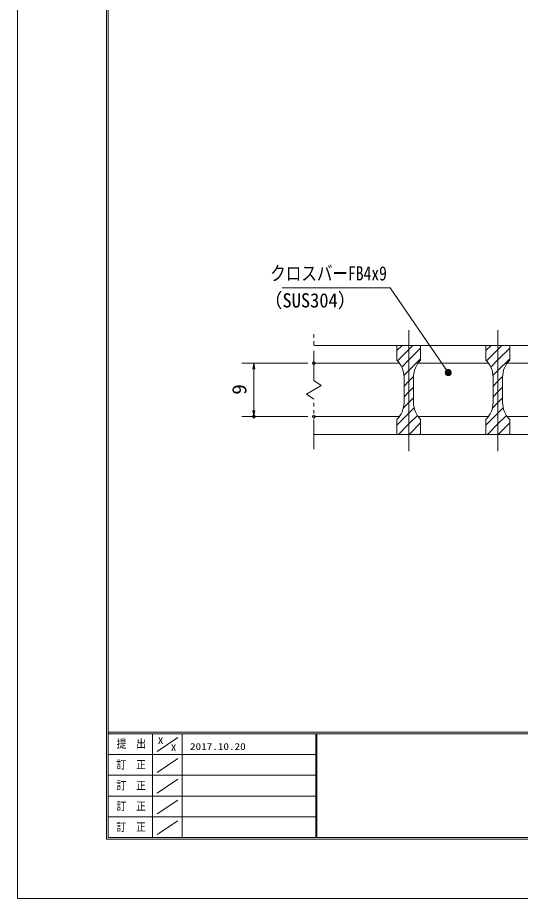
# Model space of a CAD drawing. Units: millimetres, scale not verified. Extents: x -1050 to 1050, y -742 to 742.
# Drawn here: x -1050 to -626, y -742 to 0 of the extents above; entities that cross this region are included whole.
import ezdxf
from ezdxf.enums import TextEntityAlignment as Align

# ---------------------------------------------------------------- set-up
doc = ezdxf.new("R2010")
doc.units = ezdxf.units.MM
doc.header["$LTSCALE"] = 5
doc.header["$PDMODE"] = 32
doc.header["$PDSIZE"] = 2.5
doc.linetypes.add('CHAIN1', pattern=[8, 5, -1, 1, -1])
doc.linetypes.add('DOUBLE_CHAIN1', pattern=[8.8, 5, -1, 0.6, -0.6, 0.6, -1])
for name, color, linetype, lineweight in [('0-0_7-図\u3000枠', 4, 'Continuous', 9), ('0-3_寸法注釈', 2, 'Continuous', 9), ('0-4_0', 2, 'Continuous', 9), ('0-5_DEFPOINTS', 134, 'Continuous', 9), ('0-7_蓋', 5, 'Continuous', 9), ('0-8_中心線', 6, 'CHAIN1', 9), ('0-9_想像線', 134, 'DOUBLE_CHAIN1', 9), ('0-A_ハッチング', 4, 'Continuous', 9)]:
    doc.layers.add(name, color=color, linetype=linetype, lineweight=lineweight)
doc.styles.add('ＭＳ ゴシック', font='')
doc.styles.get('ＭＳ ゴシック').set_extended_font_data('MS Gothic')

# ---------------------------------------------------------------- blocks, each defined once
blk = doc.blocks.new('_OPEN')
at = {"layer": '0-4_0'}
blk.add_line((0, 0), (-5, 0), dxfattribs=at)
blk.add_lwpolyline([(-5, 0.833), (0, 0), (-5, -0.833)], dxfattribs=at)
blk = doc.blocks.new('_Dot')
at = {"layer": '0-4_0'}
for p, q in [((-2.5, 0), (-5, 0)), ((2.445, 0.5), (-2.445, 0.5)), ((1.997, 1.5), (-1.997, 1.5)), ((2.289, -0.995), (-2.289, -0.995)), ((1.499, -1.995), (-1.499, -1.995))]:
    blk.add_line(p, q, dxfattribs=at)
for points in [[(2.5, 0), (2.48, 0.313), (2.421, 0.622), (2.324, 0.92), (2.191, 1.204), (2.023, 1.469), (1.822, 1.711), (1.594, 1.926), (1.34, 2.111), (1.064, 2.262), (0.773, 2.378), (0.468, 2.456), (0.157, 2.495), (-0.157, 2.495), (-0.468, 2.456), (-0.773, 2.378), (-1.064, 2.262), (-1.34, 2.111), (-1.594, 1.926), (-1.822, 1.711), (-2.023, 1.469), (-2.191, 1.204), (-2.324, 0.92), (-2.421, 0.622), (-2.48, 0.313), (-2.5, 0), (0, 0)], [(-2.5, 0), (-2.48, -0.313), (-2.421, -0.622), (-2.324, -0.92), (-2.191, -1.204), (-2.023, -1.469), (-1.822, -1.711), (-1.594, -1.926), (-1.34, -2.111), (-1.064, -2.262), (-0.773, -2.378), (-0.468, -2.456), (-0.157, -2.495), (0.157, -2.495), (0.468, -2.456), (0.773, -2.378), (1.064, -2.262), (1.34, -2.111), (1.594, -1.926), (1.822, -1.711), (2.023, -1.469), (2.191, -1.204), (2.324, -0.92), (2.421, -0.622), (2.48, -0.313), (2.5, 0), (0, 0)]]:
    blk.add_lwpolyline(points, close=True, dxfattribs=at)

msp = doc.modelspace()

# ---------------------------------------------------------------- linework, layer by layer
at = {"layer": '0-0_7-図\u3000枠'}
for p, q in [((-975, -692.5), (-975, 692.5)), ((-973.75, -691.25), (-973.75, 691.25)), ((998.75, -602.5), (-973.75, -602.5)), ((998.75, -603.75), (-973.75, -603.75)), ((-936.25, -691.192), (-936.25, -603.75)), ((-932.5, -618.606), (-915, -606.924)), ((-911.25, -603.75), (-911.25, -691.192)), ((-798.75, -603.75), (-798.75, -691.192)), ((-798, -603.75), (-798, -691.192)), ((-798.75, -621.25), (-973.75, -621.25)), ((-932.5, -636.247), (-915, -624.565)), ((-798.75, -638.75), (-973.75, -638.75)), ((-932.5, -653.747), (-915, -642.065)), ((-798.75, -656.25), (-973.75, -656.25)), ((-932.5, -671.247), (-915, -659.565)), ((-798.75, -673.75), (-973.75, -673.75)), ((-932.5, -688.747), (-915, -677.065)), ((1000, -692.5), (-975, -692.5)), ((998.75, -691.25), (-973.75, -691.25))]:
    msp.add_line(p, q, dxfattribs=at)
at = {"layer": '0-3_寸法注釈'}
for p, q in [((-805.45, -291.308), (-860.989, -291.308)), ((-850.989, -296.308), (-850.989, -331.308)), ((-805.45, -336.308), (-860.989, -336.308))]:
    msp.add_line(p, q, dxfattribs=at)
msp.add_lwpolyline([(-827.188, -227.884), (-736.015, -227.884), (-687.754, -298.417)], dxfattribs=at)
at = {"layer": '0-5_DEFPOINTS'}
msp.add_lwpolyline([(-1050, -742.5), (-1050, 742.5), (1050, 742.5), (1050, -742.5)], close=True, dxfattribs=at)
for p in [(-800.45, -291.308), (-850.989, -336.308), (-800.45, -336.308)]:
    msp.add_point(p, dxfattribs=at)
at = {"layer": '0-7_蓋'}
for p, q in [((-800.45, -276.308), (-190.45, -276.308)), ((-710.45, -276.308), (-730.45, -276.308)), ((-730.45, -288.808), (-730.45, -276.308)), ((-710.45, -288.808), (-710.45, -276.308)), ((-635.45, -276.308), (-655.45, -276.308)), ((-655.45, -288.808), (-655.45, -276.308)), ((-635.45, -288.808), (-635.45, -276.308)), ((-800.45, -291.308), (-728.289, -291.308)), ((-712.611, -291.308), (-653.289, -291.308)), ((-637.611, -291.308), (-578.289, -291.308)), ((-724.45, -303.091), (-724.45, -324.525)), ((-716.45, -303.091), (-716.45, -324.525)), ((-649.45, -303.091), (-649.45, -324.525)), ((-641.45, -303.091), (-641.45, -324.525)), ((-800.45, -336.308), (-728.289, -336.308)), ((-730.45, -338.808), (-730.45, -351.308)), ((-712.611, -336.308), (-653.289, -336.308)), ((-710.45, -338.808), (-710.45, -351.308)), ((-655.45, -338.808), (-655.45, -351.308)), ((-637.611, -336.308), (-578.289, -336.308)), ((-635.45, -338.808), (-635.45, -351.308)), ((-800.45, -351.308), (-190.45, -351.308)), ((-730.45, -351.308), (-710.45, -351.308)), ((-655.45, -351.308), (-635.45, -351.308))]:
    msp.add_line(p, q, dxfattribs=at)
for centre, start, end in [((-744.45, -303.091), 0, 45.573), ((-696.45, -303.091), 134.427, 180), ((-669.45, -303.091), 0, 45.573), ((-621.45, -303.091), 134.427, 180), ((-744.45, -324.525), 314.427, 0), ((-696.45, -324.525), 180, 225.573), ((-669.45, -324.525), 314.427, 0), ((-621.45, -324.525), 180, 225.573)]:
    msp.add_arc(centre, 20, start, end, dxfattribs=at)
at = {"layer": '0-8_中心線'}
for p, q in [((-720.45, -365.535), (-720.45, -263.606)), ((-645.45, -365.535), (-645.45, -263.606))]:
    msp.add_line(p, q, dxfattribs=at)
at = {"layer": '0-9_想像線'}
for p, q in [((-800.45, -305.859), (-800.45, -263.808)), ((-800.45, -305.859), (-794.157, -310.072)), ((-794.157, -310.072), (-800.45, -313.808)), ((-806.743, -317.545), (-800.45, -313.808)), ((-800.45, -321.757), (-806.743, -317.545)), ((-800.45, -363.808), (-800.45, -321.757))]:
    msp.add_line(p, q, dxfattribs=at)
at = {"layer": '0-A_ハッチング'}
for p, q in [((-730.45, -276.308), (-730.45, -288.808)), ((-730.45, -280.665), (-726.093, -276.308)), ((-655.45, -276.308), (-655.45, -288.808)), ((-655.45, -280.665), (-651.093, -276.308)), ((-724.45, -303.091), (-724.45, -324.525)), ((-716.45, -324.525), (-716.45, -303.091)), ((-649.45, -303.091), (-649.45, -324.525)), ((-641.45, -324.525), (-641.45, -303.091)), ((-720.271, -351.308), (-710.45, -341.488)), ((-645.271, -351.308), (-635.45, -341.488)), ((-711.29, -351.308), (-710.45, -350.468)), ((-636.29, -351.308), (-635.45, -350.468))]:
    msp.add_line(p, q, dxfattribs=at)
for points in [[(-730.45, -338.808), (-730.45, -351.308), (-720.45, -351.308), (-720.45, -276.308), (-730.45, -276.308)], [(-730.061, -289.256), (-720.45, -279.646), (-717.113, -276.308)], [(-726.402, -294.578), (-720.45, -288.626), (-710.45, -278.626)], [(-720.45, -276.308), (-720.45, -351.308), (-710.45, -351.308), (-710.45, -338.808)], [(-710.45, -288.808), (-710.45, -276.308), (-720.45, -276.308)], [(-655.45, -338.808), (-655.45, -351.308), (-645.45, -351.308), (-645.45, -276.308), (-655.45, -276.308)], [(-655.061, -289.256), (-645.45, -279.646), (-642.113, -276.308)], [(-651.402, -294.578), (-645.45, -288.626), (-635.45, -278.626)], [(-645.45, -276.308), (-645.45, -351.308), (-635.45, -351.308), (-635.45, -338.808)], [(-635.45, -288.808), (-635.45, -276.308), (-645.45, -276.308)], [(-724.56, -301.716), (-720.45, -297.606), (-710.45, -287.606)], [(-649.56, -301.716), (-645.45, -297.606), (-635.45, -287.606)], [(-724.45, -310.586), (-720.45, -306.586), (-716.406, -302.543)], [(-649.45, -310.586), (-645.45, -306.586), (-641.406, -302.543)], [(-724.45, -319.567), (-720.45, -315.567), (-716.45, -311.567)], [(-649.45, -319.567), (-645.45, -315.567), (-641.45, -311.567)], [(-725.058, -329.155), (-720.45, -324.547), (-716.45, -320.547)], [(-650.058, -329.155), (-645.45, -324.547), (-641.45, -320.547)], [(-730.45, -343.527), (-720.45, -333.527), (-715.888, -328.965)], [(-655.45, -343.527), (-645.45, -333.527), (-640.888, -328.965)], [(-729.251, -351.308), (-720.45, -342.507), (-713.233, -335.29)], [(-654.251, -351.308), (-645.45, -342.507), (-638.233, -335.29)]]:
    msp.add_lwpolyline(points, dxfattribs=at)
for centre, start, end in [((-744.45, -303.091), 0, 45.573), ((-696.45, -303.091), 134.427, 180), ((-669.45, -303.091), 0, 45.573), ((-621.45, -303.091), 134.427, 180), ((-744.45, -324.525), 314.427, 0), ((-696.45, -324.525), 180, 225.573), ((-669.45, -324.525), 314.427, 0), ((-621.45, -324.525), 180, 225.573)]:
    msp.add_arc(centre, 20, start, end, dxfattribs=at)

# ---------------------------------------------------------------- block references
at = {"layer": '0-3_寸法注釈'}
for name, p, rotation in [('_OPEN', (-850.989, -291.308), 90), ('_Dot', (-687.181, -299.237), 304.93122), ('_OPEN', (-850.989, -336.308), 270)]:
    msp.add_blockref(name, p, dxfattribs=dict(at, rotation=rotation))

# ---------------------------------------------------------------- texts
at = {"layer": '0-0_7-図\u3000枠', "color": 5, "style": 'ＭＳ ゴシック'}
for s, height, width, p in [('提\u3000出', 6.745, 0.9, (-966.593, -617.56)), ('X', 5.755, 1.2, (-931.902, -614.076)), ('X', 5.755, 1.2, (-920.995, -620.022)), ('2017.10.20', 5.755, 1.2, (-904.801, -619.113)), ('訂\u3000正', 6.745, 0.9, (-966.76, -635.201)), ('訂\u3000正', 6.745, 0.9, (-966.76, -652.701)), ('訂\u3000正', 6.745, 0.9, (-966.76, -670.201)), ('訂\u3000正', 6.745, 0.9, (-966.76, -687.701))]:
    msp.add_text(s, height=height, dxfattribs=dict(at, width=width)).set_placement(p, align=Align.BOTTOM_LEFT)
at = {"layer": '0-3_寸法注釈', "color": 7, "style": 'ＭＳ ゴシック'}
for s, width, p in [('クロスバーFB4x9', 0.8, (-837.208, -225.197)), ('（SUS304）', 0.95, (-842.467, -247.956))]:
    msp.add_text(s, height=12.02, dxfattribs=dict(at, width=width)).set_placement(p, align=Align.BOTTOM_LEFT)
at = {"layer": '0-3_寸法注釈', "color": 7, "style": 'ＭＳ ゴシック', "width": 1.1}
msp.add_text('9', height=12.02, rotation=90, dxfattribs=at).set_placement((-853.676, -317.957), align=Align.BOTTOM_LEFT)

doc.saveas('drawing.dxf')
